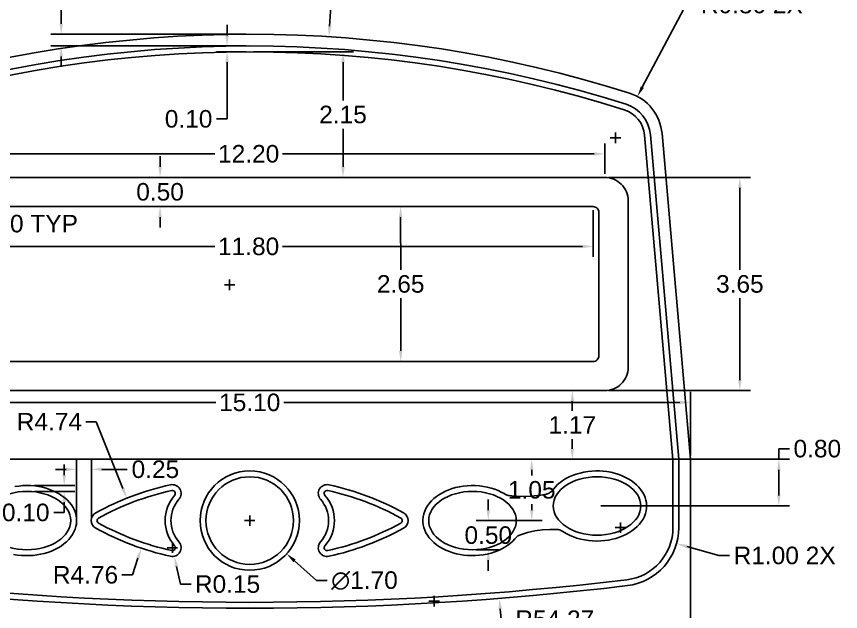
# Model space of a CAD drawing. Header units: centimetres. Extents: x 12.8 to 98, y 2.8 to 68.9.
# Drawn here: x 21.42 to 35.54, y 14.49 to 24.67 of the extents above; entities that cross this region are included whole.
import ezdxf

# ---------------------------------------------------------------- set-up
doc = ezdxf.new("R2010")
doc.units = ezdxf.units.CM
doc.header["$MEASUREMENT"] = 0
doc.header["$PDMODE"] = 2
doc.layers.add('Cotare', color=2, linetype='Continuous', lineweight=0)
doc.layers.add('Fata', color=254, linetype='Continuous')
doc.styles.get("Standard").update_dxf_attribs({"font": 'arial.ttf'})
doc.dimstyles.get("Standard").update_dxf_attribs({"dimtxt": 0.3, "dimasz": 0.18, "dimexe": 0.18, "dimexo": 0.0625, "dimgap": 0.09, "dimtad": 0, "dimtih": 1, "dimtoh": 1, "dimzin": 0, "dimdsep": 46, "dimtxsty": 'Standard', "dimcen": 0.09, "dimadec": 0, "dimazin": 0, "dimtfac": 1, "dimtofl": 0, "dimtmove": 0, "dimatfit": 3, "dimfxl": 1, "dimtolj": 1, "dimtzin": 0, "dimarcsym": 0})

# ---------------------------------------------------------------- blocks, each defined once
blk = doc.blocks.new('*D1')
at = {"layer": 'Cotare', "color": 0, "lineweight": -2, "transparency": 16777216}
for p, q in [((19.301, 21.982), (19.301, 22.503)), ((31.501, 21.982), (31.501, 22.503)), ((19.481, 22.323), (24.819, 22.323)), ((31.321, 22.323), (25.983, 22.323))]:
    blk.add_line(p, q, dxfattribs=at)
at = {"layer": 'Cotare', "color": 0, "transparency": 16777216}
for points in [[(19.481, 22.353), (19.481, 22.293), (19.301, 22.323)], [(31.321, 22.353), (31.321, 22.293), (31.501, 22.323)]]:
    blk.add_solid(points, dxfattribs=at)
at = {"layer": 'Defpoints', "color": 0, "transparency": 16777216}
for p in [(19.301, 22.323), (19.301, 21.92), (31.501, 21.92)]:
    blk.add_point(p, dxfattribs=at)
at = {"layer": 'Cotare', "color": 0, "transparency": 16777216, "insert": (25.401, 22.323), "char_height": 0.3, "attachment_point": 5}
blk.add_mtext('\\A1;12.20', dxfattribs=at)
blk = doc.blocks.new('*D2')
at = {"layer": 'Cotare', "color": 0, "lineweight": -2, "transparency": 16777216}
for p, q in [((19.501, 21.357), (19.501, 20.558)), ((31.3, 21.357), (31.3, 20.558)), ((19.681, 20.738), (24.819, 20.738)), ((31.12, 20.738), (25.982, 20.738))]:
    blk.add_line(p, q, dxfattribs=at)
at = {"layer": 'Cotare', "color": 0, "transparency": 16777216}
for points in [[(19.681, 20.768), (19.681, 20.708), (19.501, 20.738)], [(31.12, 20.768), (31.12, 20.708), (31.3, 20.738)]]:
    blk.add_solid(points, dxfattribs=at)
at = {"layer": 'Defpoints', "color": 0, "transparency": 16777216}
for p in [(19.501, 21.42), (31.3, 21.42), (19.501, 20.738)]:
    blk.add_point(p, dxfattribs=at)
at = {"layer": 'Cotare', "color": 0, "transparency": 16777216, "insert": (25.4, 20.738), "char_height": 0.3, "attachment_point": 5}
blk.add_mtext('\\A1;11.80', dxfattribs=at)
blk = doc.blocks.new('*D3')
at = {"layer": 'Cotare', "color": 0, "lineweight": -2, "transparency": 16777216}
for p, q in [((19.411, 21.32), (19.591, 21.32)), ((19.501, 21.23), (19.501, 21.41)), ((20.183, 21.127), (19.77, 21.244)), ((20.363, 21.127), (20.183, 21.127))]:
    blk.add_line(p, q, dxfattribs=at)
blk.add_arc((19.501, 21.32), 0.1, 344.2251, 54.1901, dxfattribs=at)
at = {"layer": 'Cotare', "color": 0, "transparency": 16777216}
blk.add_solid([(19.779, 21.273), (19.762, 21.215), (19.597, 21.293)], dxfattribs=at)
at = {"layer": 'Defpoints', "color": 0, "transparency": 16777216}
for p in [(19.501, 21.32), (19.597, 21.293)]:
    blk.add_point(p, dxfattribs=at)
at = {"layer": 'Cotare', "color": 0, "transparency": 16777216, "insert": (21.452, 21.127), "char_height": 0.3, "attachment_point": 5}
blk.add_mtext('\\A1;R0.10 TYP', dxfattribs=at)
blk = doc.blocks.new('*D5')
at = {"layer": 'Cotare', "color": 0, "lineweight": -2, "transparency": 16777216}
for p, q in [((25.463, 21.42), (28.184, 21.421)), ((28.004, 21.241), (28.005, 20.339)), ((28.005, 18.95), (28.005, 19.852)), ((25.463, 18.77), (28.185, 18.77))]:
    blk.add_line(p, q, dxfattribs=at)
at = {"layer": 'Cotare', "color": 0, "transparency": 16777216}
for points in [[(28.034, 21.241), (27.974, 21.241), (28.004, 21.421)], [(28.035, 18.95), (27.975, 18.95), (28.005, 18.77)]]:
    blk.add_solid(points, dxfattribs=at)
at = {"layer": 'Defpoints', "color": 0, "transparency": 16777216}
for p in [(25.4, 21.42), (25.401, 18.77), (28.005, 18.77)]:
    blk.add_point(p, dxfattribs=at)
at = {"layer": 'Cotare', "color": 0, "transparency": 16777216, "insert": (28.005, 20.095), "char_height": 0.3, "attachment_point": 5}
blk.add_mtext('\\A1;2.65', dxfattribs=at)
blk = doc.blocks.new('*D6')
at = {"layer": 'Cotare', "color": 0, "lineweight": -2, "transparency": 16777216}
for p, q in [((25.463, 18.27), (31.125, 18.27)), ((30.945, 18.09), (30.945, 17.924)), ((30.945, 17.276), (30.945, 17.442)), ((25.463, 17.096), (31.125, 17.096))]:
    blk.add_line(p, q, dxfattribs=at)
at = {"layer": 'Cotare', "color": 0, "transparency": 16777216}
for points in [[(30.915, 18.09), (30.975, 18.09), (30.945, 18.27)], [(30.915, 17.276), (30.975, 17.276), (30.945, 17.096)]]:
    blk.add_solid(points, dxfattribs=at)
at = {"layer": 'Defpoints', "color": 0, "transparency": 16777216}
for p in [(25.401, 18.27), (25.401, 17.096), (30.945, 17.096)]:
    blk.add_point(p, dxfattribs=at)
at = {"layer": 'Cotare', "color": 0, "transparency": 16777216, "insert": (30.945, 17.683), "char_height": 0.3, "attachment_point": 5}
blk.add_mtext('\\A1;1.17', dxfattribs=at)
blk = doc.blocks.new('*D7')
at = {"layer": 'Cotare', "color": 0, "lineweight": -2, "transparency": 16777216}
for p, q in [((31.563, 21.92), (33.995, 21.92)), ((33.815, 21.74), (33.815, 20.338)), ((33.815, 18.45), (33.815, 19.852)), ((31.563, 18.27), (33.995, 18.27))]:
    blk.add_line(p, q, dxfattribs=at)
at = {"layer": 'Cotare', "color": 0, "transparency": 16777216}
for points in [[(33.785, 21.74), (33.845, 21.74), (33.815, 21.92)], [(33.785, 18.45), (33.845, 18.45), (33.815, 18.27)]]:
    blk.add_solid(points, dxfattribs=at)
at = {"layer": 'Defpoints', "color": 0, "transparency": 16777216}
for p in [(31.501, 21.92), (31.501, 18.27), (33.815, 18.27)]:
    blk.add_point(p, dxfattribs=at)
at = {"layer": 'Cotare', "color": 0, "transparency": 16777216, "insert": (33.815, 20.095), "char_height": 0.3, "attachment_point": 5}
blk.add_mtext('\\A1;3.65', dxfattribs=at)
blk = doc.blocks.new('*D8')
at = {"layer": 'Cotare', "color": 0, "lineweight": -2, "transparency": 16777216}
for p, q in [((17.869, 17.159), (17.869, 18.248)), ((32.969, 17.159), (32.969, 18.248)), ((18.049, 18.068), (24.838, 18.068)), ((32.789, 18.068), (26.001, 18.068))]:
    blk.add_line(p, q, dxfattribs=at)
at = {"layer": 'Cotare', "color": 0, "transparency": 16777216}
for points in [[(18.049, 18.098), (18.049, 18.038), (17.869, 18.068)], [(32.789, 18.098), (32.789, 18.038), (32.969, 18.068)]]:
    blk.add_solid(points, dxfattribs=at)
at = {"layer": 'Defpoints', "color": 0, "transparency": 16777216}
for p in [(32.969, 18.068), (17.869, 17.096), (32.969, 17.096)]:
    blk.add_point(p, dxfattribs=at)
at = {"layer": 'Cotare', "color": 0, "transparency": 16777216, "insert": (25.419, 18.068), "char_height": 0.3, "attachment_point": 5}
blk.add_mtext('\\A1;15.10', dxfattribs=at)
blk = doc.blocks.new('*D12')
at = {"layer": 'Cotare', "color": 0, "lineweight": -2, "transparency": 16777216}
for p, q in [((31.769, 15.836), (31.769, 16.016)), ((31.679, 15.926), (31.859, 15.926)), ((33.456, 15.448), (32.904, 15.604)), ((33.636, 15.448), (33.456, 15.448))]:
    blk.add_line(p, q, dxfattribs=at)
at = {"layer": 'Cotare', "color": 0, "transparency": 16777216}
blk.add_solid([(32.912, 15.633), (32.896, 15.575), (32.731, 15.653)], dxfattribs=at)
at = {"layer": 'Defpoints', "color": 0, "transparency": 16777216}
for p in [(31.769, 15.926), (32.731, 15.653)]:
    blk.add_point(p, dxfattribs=at)
at = {"layer": 'Cotare', "color": 0, "transparency": 16777216, "insert": (34.582, 15.448), "char_height": 0.3, "attachment_point": 5}
blk.add_mtext('\\A1;R1.00 2X', dxfattribs=at)
blk = doc.blocks.new('*D13')
at = {"layer": 'Cotare', "color": 0, "lineweight": -2, "transparency": 16777216}
for p, q in [((25.419, 68.729), (25.419, 68.909)), ((25.329, 68.819), (25.509, 68.819)), ((29.724, 14.356), (29.71, 14.536)), ((29.904, 14.356), (29.724, 14.356))]:
    blk.add_line(p, q, dxfattribs=at)
at = {"layer": 'Cotare', "color": 0, "transparency": 16777216}
blk.add_solid([(29.74, 14.538), (29.68, 14.533), (29.696, 14.715)], dxfattribs=at)
at = {"layer": 'Defpoints', "color": 0, "transparency": 16777216}
for p in [(25.419, 68.819), (29.696, 14.715)]:
    blk.add_point(p, dxfattribs=at)
at = {"layer": 'Cotare', "color": 0, "transparency": 16777216, "insert": (30.644, 14.356), "char_height": 0.3, "attachment_point": 5}
blk.add_mtext('\\A1;R54.27', dxfattribs=at)
blk = doc.blocks.new('*D16')
at = {"layer": 'Cotare', "color": 0, "lineweight": -2, "transparency": 16777216}
for p, q in [((22.241, 16.825), (22.241, 17.005)), ((21.732, 16.645), (22.421, 16.645)), ((21.732, 16.544), (22.421, 16.544)), ((22.241, 16.364), (22.241, 16.184)), ((22.241, 16.184), (22.061, 16.184))]:
    blk.add_line(p, q, dxfattribs=at)
at = {"layer": 'Cotare', "color": 0, "transparency": 16777216}
for points in [[(22.211, 16.825), (22.271, 16.825), (22.241, 16.645)], [(22.211, 16.364), (22.271, 16.364), (22.241, 16.544)]]:
    blk.add_solid(points, dxfattribs=at)
at = {"layer": 'Defpoints', "color": 0, "transparency": 16777216}
for p in [(21.669, 16.645), (21.669, 16.544), (22.241, 16.544)]:
    blk.add_point(p, dxfattribs=at)
at = {"layer": 'Cotare', "color": 0, "transparency": 16777216, "insert": (21.582, 16.184), "char_height": 0.3, "attachment_point": 5}
blk.add_mtext('\\A1;0.10', dxfattribs=at)
blk = doc.blocks.new('*D17')
at = {"layer": 'Cotare', "color": 0, "lineweight": -2, "transparency": 16777216}
for p, q in [((22.61, 17.739), (22.79, 17.739)), ((22.79, 17.739), (23.246, 16.595)), ((24.981, 12.023), (25.161, 12.023)), ((25.071, 11.933), (25.071, 12.113))]:
    blk.add_line(p, q, dxfattribs=at)
at = {"layer": 'Cotare', "color": 0, "transparency": 16777216}
blk.add_solid([(23.274, 16.607), (23.218, 16.584), (23.313, 16.428)], dxfattribs=at)
at = {"layer": 'Defpoints', "color": 0, "transparency": 16777216}
for p in [(23.313, 16.428), (25.071, 12.023)]:
    blk.add_point(p, dxfattribs=at)
at = {"layer": 'Cotare', "color": 0, "transparency": 16777216, "insert": (21.987, 17.739), "char_height": 0.3, "attachment_point": 5}
blk.add_mtext('\\A1;R4.74', dxfattribs=at)
blk = doc.blocks.new('*D18')
at = {"layer": 'Cotare', "color": 0, "lineweight": -2, "transparency": 16777216}
for p, q in [((24.094, 15.492), (24.094, 15.672)), ((24.004, 15.582), (24.184, 15.582)), ((24.234, 14.958), (24.167, 15.26)), ((24.414, 14.958), (24.234, 14.958))]:
    blk.add_line(p, q, dxfattribs=at)
at = {"layer": 'Cotare', "color": 0, "transparency": 16777216}
blk.add_solid([(24.196, 15.266), (24.137, 15.253), (24.127, 15.435)], dxfattribs=at)
at = {"layer": 'Defpoints', "color": 0, "transparency": 16777216}
for p in [(24.094, 15.582), (24.127, 15.435)]:
    blk.add_point(p, dxfattribs=at)
at = {"layer": 'Cotare', "color": 0, "transparency": 16777216, "insert": (25.039, 14.958), "char_height": 0.3, "attachment_point": 5}
blk.add_mtext('\\A1;R0.15', dxfattribs=at)
blk = doc.blocks.new('*D19')
at = {"layer": 'Cotare', "color": 0, "lineweight": -2, "transparency": 16777216}
for p, q in [((24.985, 20.082), (25.165, 20.082)), ((25.075, 19.992), (25.075, 20.172)), ((23.409, 15.117), (23.505, 15.403)), ((23.229, 15.117), (23.409, 15.117))]:
    blk.add_line(p, q, dxfattribs=at)
at = {"layer": 'Cotare', "color": 0, "transparency": 16777216}
blk.add_solid([(23.476, 15.412), (23.533, 15.393), (23.562, 15.573)], dxfattribs=at)
at = {"layer": 'Defpoints', "color": 0, "transparency": 16777216}
for p in [(25.075, 20.082), (23.562, 15.573)]:
    blk.add_point(p, dxfattribs=at)
at = {"layer": 'Cotare', "color": 0, "transparency": 16777216, "insert": (22.606, 15.117), "char_height": 0.3, "attachment_point": 5}
blk.add_mtext('\\A1;R4.76', dxfattribs=at)
blk = doc.blocks.new('*D20')
at = {"layer": 'Cotare', "color": 0, "lineweight": -2, "transparency": 16777216}
for p, q in [((25.419, 15.956), (25.419, 16.136)), ((25.329, 16.046), (25.509, 16.046)), ((26.563, 15.018), (26.185, 15.358)), ((26.743, 15.018), (26.563, 15.018))]:
    blk.add_line(p, q, dxfattribs=at)
at = {"layer": 'Cotare', "color": 0, "transparency": 16777216}
blk.add_solid([(26.205, 15.38), (26.165, 15.335), (26.051, 15.478)], dxfattribs=at)
at = {"layer": 'Defpoints', "color": 0, "transparency": 16777216}
for p in [(24.787, 16.615), (26.051, 15.478)]:
    blk.add_point(p, dxfattribs=at)
at = {"layer": 'Cotare', "color": 0, "transparency": 16777216, "insert": (27.385, 15.018), "char_height": 0.3, "attachment_point": 5}
blk.add_mtext('\\A1;∅1.70', dxfattribs=at)
blk = doc.blocks.new('*D31')
at = {"layer": 'Cotare', "color": 0, "lineweight": -2, "transparency": 16777216}
for p, q in [((28.577, 14.577), (28.577, 14.757)), ((28.487, 14.667), (28.667, 14.667)), ((28.592, 4.525), (28.592, 5.02)), ((28.772, 4.525), (28.592, 4.525))]:
    blk.add_line(p, q, dxfattribs=at)
at = {"layer": 'Cotare', "color": 0, "transparency": 16777216}
blk.add_solid([(28.622, 5.02), (28.562, 5.019), (28.591, 5.2)], dxfattribs=at)
at = {"layer": 'Defpoints', "color": 0, "transparency": 16777216}
for p in [(28.577, 14.667), (28.591, 5.2)]:
    blk.add_point(p, dxfattribs=at)
at = {"layer": 'Cotare', "color": 0, "transparency": 16777216, "insert": (29.396, 4.525), "char_height": 0.3, "attachment_point": 5}
blk.add_mtext('\\A1;R9.47', dxfattribs=at)
blk = doc.blocks.new('*D43')
at = {"layer": 'Cotare', "color": 0, "lineweight": -2, "transparency": 16777216}
for p, q in [((29.506, 16.226), (29.506, 16.406)), ((29.298, 16.046), (29.686, 16.046)), ((29.298, 15.546), (29.686, 15.546)), ((29.506, 15.366), (29.506, 15.186))]:
    blk.add_line(p, q, dxfattribs=at)
at = {"layer": 'Cotare', "color": 0, "transparency": 16777216}
for points in [[(29.476, 16.226), (29.536, 16.226), (29.506, 16.046)], [(29.476, 15.366), (29.536, 15.366), (29.506, 15.546)]]:
    blk.add_solid(points, dxfattribs=at)
at = {"layer": 'Defpoints', "color": 0, "transparency": 16777216}
for p in [(29.235, 16.046), (29.506, 16.046), (29.235, 15.546)]:
    blk.add_point(p, dxfattribs=at)
at = {"layer": 'Cotare', "color": 0, "transparency": 16777216, "insert": (29.506, 15.796), "char_height": 0.3, "attachment_point": 5}
blk.add_mtext('\\A1;0.50', dxfattribs=at)
blk = doc.blocks.new('*D44')
at = {"layer": 'Cotare', "color": 0, "lineweight": -2, "transparency": 16777216}
for p, q in [((34.483, 17.096), (34.483, 17.276)), ((34.483, 17.276), (34.663, 17.276)), ((31.431, 17.096), (34.663, 17.096)), ((34.483, 16.476), (34.483, 16.916)), ((31.431, 16.296), (34.663, 16.296))]:
    blk.add_line(p, q, dxfattribs=at)
at = {"layer": 'Cotare', "color": 0, "transparency": 16777216}
for points in [[(34.453, 16.916), (34.513, 16.916), (34.483, 17.096)], [(34.453, 16.476), (34.513, 16.476), (34.483, 16.296)]]:
    blk.add_solid(points, dxfattribs=at)
at = {"layer": 'Defpoints', "color": 0, "transparency": 16777216}
for p in [(31.368, 17.096), (34.483, 17.096), (31.368, 16.296)]:
    blk.add_point(p, dxfattribs=at)
at = {"layer": 'Cotare', "color": 0, "transparency": 16777216, "insert": (35.142, 17.276), "char_height": 0.3, "attachment_point": 5}
blk.add_mtext('\\A1;0.80', dxfattribs=at)
blk = doc.blocks.new('*D45')
at = {"layer": 'Cotare', "color": 0, "lineweight": -2, "transparency": 16777216}
for p, q in [((29.298, 17.096), (30.43, 17.096)), ((30.25, 16.916), (30.25, 16.815)), ((30.25, 16.226), (30.25, 16.328)), ((29.298, 16.046), (30.43, 16.046))]:
    blk.add_line(p, q, dxfattribs=at)
at = {"layer": 'Cotare', "color": 0, "transparency": 16777216}
for points in [[(30.22, 16.916), (30.28, 16.916), (30.25, 17.096)], [(30.22, 16.226), (30.28, 16.226), (30.25, 16.046)]]:
    blk.add_solid(points, dxfattribs=at)
at = {"layer": 'Defpoints', "color": 0, "transparency": 16777216}
for p in [(29.235, 17.096), (30.25, 17.096), (29.235, 16.046)]:
    blk.add_point(p, dxfattribs=at)
at = {"layer": 'Cotare', "color": 0, "transparency": 16777216, "insert": (30.25, 16.571), "char_height": 0.3, "attachment_point": 5}
blk.add_mtext('\\A1;1.05', dxfattribs=at)
blk = doc.blocks.new('*D46')
at = {"layer": 'Cotare', "color": 0, "lineweight": -2, "transparency": 16777216}
for p, q in [((26.853, 25.535), (26.788, 24.507)), ((27.033, 25.535), (26.853, 25.535)), ((25.329, 2.864), (25.509, 2.864)), ((25.419, 2.774), (25.419, 2.954))]:
    blk.add_line(p, q, dxfattribs=at)
at = {"layer": 'Cotare', "color": 0, "transparency": 16777216}
blk.add_solid([(26.758, 24.508), (26.818, 24.505), (26.776, 24.327)], dxfattribs=at)
at = {"layer": 'Defpoints', "color": 0, "transparency": 16777216}
for p in [(26.776, 24.327), (25.419, 2.864)]:
    blk.add_point(p, dxfattribs=at)
at = {"layer": 'Cotare', "color": 0, "transparency": 16777216, "insert": (27.744, 25.535), "char_height": 0.3, "attachment_point": 5}
blk.add_mtext('\\A1;R21.51', dxfattribs=at)
blk = doc.blocks.new('*D47')
at = {"layer": 'Cotare', "color": 0, "lineweight": -2, "transparency": 16777216}
for p, q in [((32.894, 24.877), (32.144, 23.465)), ((33.074, 24.877), (32.894, 24.877)), ((31.595, 22.599), (31.775, 22.599)), ((31.685, 22.509), (31.685, 22.689))]:
    blk.add_line(p, q, dxfattribs=at)
at = {"layer": 'Cotare', "color": 0, "transparency": 16777216}
blk.add_solid([(32.118, 23.479), (32.171, 23.451), (32.06, 23.306)], dxfattribs=at)
at = {"layer": 'Defpoints', "color": 0, "transparency": 16777216}
for p in [(32.06, 23.306), (31.685, 22.599)]:
    blk.add_point(p, dxfattribs=at)
at = {"layer": 'Cotare', "color": 0, "transparency": 16777216, "insert": (34.02, 24.877), "char_height": 0.3, "attachment_point": 5}
blk.add_mtext('\\A1;R0.80 2X', dxfattribs=at)
blk = doc.blocks.new('*D48')
at = {"layer": 'Cotare', "color": 0, "lineweight": -2, "transparency": 16777216}
for p, q in [((22.19, 24.55), (22.19, 25.134)), ((22.19, 25.134), (22.37, 25.134)), ((25.357, 24.37), (22.01, 24.37)), ((25.357, 24.17), (22.01, 24.17)), ((22.19, 23.99), (22.19, 23.81))]:
    blk.add_line(p, q, dxfattribs=at)
at = {"layer": 'Cotare', "color": 0, "transparency": 16777216}
for points in [[(22.16, 24.55), (22.22, 24.55), (22.19, 24.37)], [(22.16, 23.99), (22.22, 23.99), (22.19, 24.17)]]:
    blk.add_solid(points, dxfattribs=at)
at = {"layer": 'Defpoints', "color": 0, "transparency": 16777216}
for p in [(25.419, 24.37), (22.19, 24.17), (25.419, 24.17)]:
    blk.add_point(p, dxfattribs=at)
at = {"layer": 'Cotare', "color": 0, "transparency": 16777216, "insert": (22.849, 25.134), "char_height": 0.3, "attachment_point": 5}
blk.add_mtext('\\A1;0.20', dxfattribs=at)
blk = doc.blocks.new('*D49')
at = {"layer": 'Cotare', "color": 0, "lineweight": -2, "transparency": 16777216}
for p, q in [((25.031, 24.35), (25.031, 24.53)), ((25.357, 24.17), (24.851, 24.17)), ((25.357, 24.07), (24.851, 24.07)), ((25.031, 23.89), (25.031, 22.921)), ((25.031, 22.921), (24.851, 22.921))]:
    blk.add_line(p, q, dxfattribs=at)
at = {"layer": 'Cotare', "color": 0, "transparency": 16777216}
for points in [[(25.001, 24.35), (25.061, 24.35), (25.031, 24.17)], [(25.001, 23.89), (25.061, 23.89), (25.031, 24.07)]]:
    blk.add_solid(points, dxfattribs=at)
at = {"layer": 'Defpoints', "color": 0, "transparency": 16777216}
for p in [(25.419, 24.17), (25.031, 24.07), (25.419, 24.07)]:
    blk.add_point(p, dxfattribs=at)
at = {"layer": 'Cotare', "color": 0, "transparency": 16777216, "insert": (24.372, 22.921), "char_height": 0.3, "attachment_point": 5}
blk.add_mtext('\\A1;0.10', dxfattribs=at)
blk = doc.blocks.new('*D50')
at = {"layer": 'Cotare', "color": 0, "lineweight": -2, "transparency": 16777216}
for p, q in [((22.453, 16.096), (22.453, 17.103)), ((22.706, 16.096), (22.706, 17.103)), ((22.273, 16.923), (22.093, 16.923)), ((22.886, 16.923), (23.322, 16.923))]:
    blk.add_line(p, q, dxfattribs=at)
at = {"layer": 'Cotare', "color": 0, "transparency": 16777216}
for points in [[(22.273, 16.953), (22.273, 16.893), (22.453, 16.923)], [(22.886, 16.953), (22.886, 16.893), (22.706, 16.923)]]:
    blk.add_solid(points, dxfattribs=at)
at = {"layer": 'Defpoints', "color": 0, "transparency": 16777216}
for p in [(22.706, 16.923), (22.453, 16.034), (22.706, 16.034)]:
    blk.add_point(p, dxfattribs=at)
at = {"layer": 'Cotare', "color": 0, "transparency": 16777216, "insert": (23.803, 16.923), "char_height": 0.3, "attachment_point": 5}
blk.add_mtext('\\A1;0.25', dxfattribs=at)
blk = doc.blocks.new('*D54')
at = {"layer": 'Cotare', "color": 0, "lineweight": -2, "transparency": 16777216}
for p, q in [((25.419, 27.074), (25.419, 27.254)), ((25.329, 27.164), (25.509, 27.164)), ((22.863, 3.27), (22.914, 3.75)), ((22.683, 3.27), (22.863, 3.27))]:
    blk.add_line(p, q, dxfattribs=at)
at = {"layer": 'Cotare', "color": 0, "transparency": 16777216}
blk.add_solid([(22.885, 3.753), (22.944, 3.747), (22.934, 3.929)], dxfattribs=at)
at = {"layer": 'Defpoints', "color": 0, "transparency": 16777216}
for p in [(25.419, 27.164), (22.934, 3.929)]:
    blk.add_point(p, dxfattribs=at)
at = {"layer": 'Cotare', "color": 0, "transparency": 16777216, "insert": (21.943, 3.27), "char_height": 0.3, "attachment_point": 5}
blk.add_mtext('\\A1;R23.37', dxfattribs=at)
blk = doc.blocks.new('*D58')
at = {"layer": 'Cotare', "color": 0, "lineweight": -2, "transparency": 16777216}
for p, q in [((25.482, 24.07), (27.197, 24.07)), ((27.017, 23.89), (27.017, 23.238)), ((27.017, 22.1), (27.017, 22.752)), ((25.482, 21.92), (27.197, 21.92))]:
    blk.add_line(p, q, dxfattribs=at)
at = {"layer": 'Cotare', "color": 0, "transparency": 16777216}
for points in [[(26.987, 23.89), (27.047, 23.89), (27.017, 24.07)], [(26.987, 22.1), (27.047, 22.1), (27.017, 21.92)]]:
    blk.add_solid(points, dxfattribs=at)
at = {"layer": 'Defpoints', "color": 0, "transparency": 16777216}
for p in [(25.419, 24.07), (25.419, 21.92), (27.017, 21.92)]:
    blk.add_point(p, dxfattribs=at)
at = {"layer": 'Cotare', "color": 0, "transparency": 16777216, "insert": (27.017, 22.995), "char_height": 0.3, "attachment_point": 5}
blk.add_mtext('\\A1;2.15', dxfattribs=at)
blk = doc.blocks.new('*D59')
at = {"layer": 'Cotare', "color": 0, "lineweight": -2, "transparency": 16777216}
for p, q in [((23.884, 22.102), (23.884, 22.282)), ((25.338, 21.92), (23.704, 21.922)), ((25.338, 21.42), (23.703, 21.422)), ((23.883, 21.242), (23.883, 21.062))]:
    blk.add_line(p, q, dxfattribs=at)
at = {"layer": 'Cotare', "color": 0, "transparency": 16777216}
for points in [[(23.854, 22.102), (23.914, 22.102), (23.884, 21.922)], [(23.853, 21.242), (23.913, 21.242), (23.883, 21.422)]]:
    blk.add_solid(points, dxfattribs=at)
at = {"layer": 'Defpoints', "color": 0, "transparency": 16777216}
for p in [(25.401, 21.92), (23.883, 21.422), (25.4, 21.42)]:
    blk.add_point(p, dxfattribs=at)
at = {"layer": 'Cotare', "color": 0, "transparency": 16777216, "insert": (23.883, 21.672), "char_height": 0.3, "attachment_point": 5}
blk.add_mtext('\\A1;0.50', dxfattribs=at)

msp = doc.modelspace()

# ---------------------------------------------------------------- linework, layer by layer
at = {"layer": 'Fata'}
msp.add_line((17.869, 17.096), (32.969, 17.096), dxfattribs=at)
for points in [[(32.969, 17.096), (32.482, 22.669, 0.302805), (31.927, 23.362, 0.15493), (18.912, 23.362, 0.302805), (18.357, 22.669), (17.869, 17.096), (17.869, 11.096, 0.017805), (18.027, 5.396, 0.310576), (18.447, 4.861, 0.152673), (32.392, 4.861, 0.310576), (32.812, 5.396, 0.017805), (32.969, 11.096)], [(32.768, 17.096), (32.282, 22.651, 0.302805), (31.866, 23.171, 0.15493), (18.972, 23.171, 0.302805), (18.556, 22.651), (18.07, 17.096), (18.07, 15.926, 0.37964), (18.951, 14.933, 0.059807), (31.888, 14.933, 0.379744), (32.769, 15.927)], [(32.668, 17.092), (32.183, 22.643, 0.302805), (31.836, 23.076, 0.15493), (19.002, 23.076, 0.302805), (18.656, 22.643), (18.17, 17.092), (18.17, 15.926, 0.37964), (18.963, 15.033, 0.059807), (31.876, 15.033, 0.379744), (32.669, 15.926)], [(31.901, 21.52, 0.414214), (31.501, 21.92), (19.301, 21.92, 0.414214), (18.901, 21.52), (18.901, 18.67, 0.414214), (19.301, 18.27), (31.501, 18.27, 0.414214), (31.901, 18.67)], [(19.401, 21.32), (19.401, 18.87, 0.414214), (19.501, 18.77), (31.301, 18.77, 0.414214), (31.401, 18.87), (31.401, 21.32, 0.417916), (31.3, 21.42), (19.501, 21.42, 0.414214)], [(22.783, 16.178, 0.59107), (22.783, 15.915, 0.072189), (24.062, 15.435, 0.723774), (24.207, 15.681, -0.376778), (24.207, 16.412, 0.723693), (24.062, 16.658, 0.072405)], [(28.056, 15.915, 0.59107), (28.055, 16.178, 0.072189), (26.776, 16.658, 0.723774), (26.631, 16.412, -0.376778), (26.631, 15.681, 0.723693), (26.776, 15.435, 0.072405)], [(22.831, 16.09, 0.59107), (22.831, 16.003, 0.072189), (24.084, 15.533, 0.723774), (24.132, 15.615, -0.376778), (24.132, 16.478, 0.723693), (24.084, 16.56, 0.072405)], [(28.007, 16.003, 0.59107), (28.007, 16.09, 0.072189), (26.755, 16.56, 0.723774), (26.707, 16.478, -0.376778), (26.707, 15.615, 0.723693), (26.755, 15.533, 0.072405)]]:
    msp.add_lwpolyline(points, format="xyb", close=True, dxfattribs=at)
msp.add_lwpolyline([(30.686, 15.893), (30.558, 15.895), (30.43, 15.888), (30.302, 15.87), (30.177, 15.841), (30.056, 15.804), (30.041, 15.798), (30.027, 15.791), (30.013, 15.783), (30, 15.774), (29.988, 15.763), (29.977, 15.752), (29.961, 15.734), (29.925, 15.696), (29.885, 15.659), (29.839, 15.624), (29.789, 15.592), (29.735, 15.561), (29.678, 15.534), (29.617, 15.51), (29.553, 15.49), (29.487, 15.473), (29.42, 15.461), (29.353, 15.452), (29.285, 15.447), (29.218, 15.447), (29.152, 15.449), (29.088, 15.455), (29.026, 15.465), (28.963, 15.478), (28.901, 15.495), (28.839, 15.515), (28.78, 15.54), (28.723, 15.567), (28.669, 15.599), (28.619, 15.633), (28.573, 15.67), (28.532, 15.709), (28.495, 15.751), (28.464, 15.794), (28.438, 15.838), (28.418, 15.882), (28.402, 15.927), (28.392, 15.971), (28.386, 16.017), (28.385, 16.064), (28.39, 16.111), (28.4, 16.159), (28.416, 16.206), (28.437, 16.253), (28.464, 16.299), (28.496, 16.342), (28.533, 16.384), (28.574, 16.423), (28.619, 16.46), (28.668, 16.493), (28.719, 16.523), (28.772, 16.55), (28.828, 16.573), (28.885, 16.593), (28.946, 16.611), (29.01, 16.625), (29.076, 16.636), (29.144, 16.643), (29.214, 16.646), (29.283, 16.645), (29.353, 16.641), (29.422, 16.632), (29.489, 16.619), (29.553, 16.603), (29.615, 16.583), (29.674, 16.56), (29.729, 16.535), (29.78, 16.507), (29.802, 16.494), (29.816, 16.487), (29.831, 16.481), (29.847, 16.477), (29.862, 16.474), (29.911, 16.468), (30.076, 16.46), (30.242, 16.465), (30.407, 16.484), (30.501, 16.5), (30.516, 16.505), (30.531, 16.51), (30.546, 16.517), (30.56, 16.525), (30.573, 16.533), (30.586, 16.543), (30.597, 16.554), (30.608, 16.566), (30.622, 16.584), (30.655, 16.623), (30.693, 16.661), (30.736, 16.697), (30.783, 16.732), (30.835, 16.764), (30.891, 16.793), (30.95, 16.819), (31.013, 16.841), (31.077, 16.86), (31.143, 16.875), (31.211, 16.886), (31.278, 16.893), (31.345, 16.896), (31.411, 16.896), (31.476, 16.892), (31.539, 16.884), (31.602, 16.873), (31.665, 16.859), (31.727, 16.84), (31.788, 16.818), (31.846, 16.792), (31.902, 16.763), (31.955, 16.731), (32.003, 16.695), (32.047, 16.657), (32.087, 16.617), (32.121, 16.575), (32.15, 16.531), (32.174, 16.487), (32.192, 16.443), (32.206, 16.398), (32.214, 16.354), (32.218, 16.307), (32.217, 16.26), (32.21, 16.213), (32.198, 16.165), (32.18, 16.118), (32.156, 16.072), (32.127, 16.027), (32.093, 15.983), (32.055, 15.943), (32.012, 15.904), (31.965, 15.869), (31.915, 15.837), (31.862, 15.808), (31.808, 15.783), (31.752, 15.761), (31.693, 15.742), (31.632, 15.726), (31.567, 15.713), (31.5, 15.704), (31.432, 15.698), (31.363, 15.696), (31.293, 15.699), (31.223, 15.705), (31.155, 15.716), (31.089, 15.73), (31.024, 15.748), (30.963, 15.769), (30.906, 15.793), (30.852, 15.82), (30.802, 15.849), (30.776, 15.865), (30.762, 15.873), (30.748, 15.879), (30.733, 15.885), (30.717, 15.889), (30.701, 15.892)], close=True, dxfattribs=at)
msp.add_lwpolyline([(21.375, 15.468), (21.443, 15.457), (21.51, 15.45), (21.578, 15.447), (21.644, 15.447), (21.709, 15.451), (21.773, 15.458), (21.835, 15.469), (21.898, 15.484), (21.96, 15.502), (22.021, 15.524), (22.079, 15.549), (22.135, 15.578), (22.188, 15.611), (22.236, 15.646), (22.281, 15.684), (22.32, 15.724), (22.355, 15.766), (22.384, 15.809), (22.408, 15.854), (22.427, 15.898), (22.441, 15.943), (22.449, 15.987), (22.453, 16.034), (22.452, 16.081), (22.445, 16.128), (22.433, 16.176), (22.416, 16.223), (22.392, 16.27), (22.364, 16.315), (22.33, 16.358), (22.292, 16.399), (22.249, 16.437), (22.202, 16.472), (22.153, 16.504), (22.1, 16.533), (22.046, 16.558), (21.991, 16.581), (21.932, 16.6), (21.87, 16.616), (21.805, 16.629), (21.738, 16.639), (21.669, 16.645), (21.6, 16.646), (21.53, 16.644), (21.461, 16.638), (21.393, 16.628)], dxfattribs=at)
for radius in [0.85, 0.75]:
    msp.add_circle((25.419, 16.046), radius, dxfattribs=at)
at = {"layer": 'Fata', "extrusion": (0, 0, -1)}
for centre in [(31.368, 16.296), (29.235, 16.046)]:
    msp.add_ellipse(centre, major_axis=(0.75, 0), ratio=0.666667, dxfattribs=at)
at = {"layer": 'Fata'}
msp.add_ellipse((21.603, 16.046), major_axis=(-0.75, 0), ratio=0.666667, dxfattribs=at)

# ---------------------------------------------------------------- dimensions: what is measured, and where the dimension line sits
at = {"layer": 'Cotare'}
dim = msp.add_radius_dim(center=(25.419, 68.819), mpoint=(29.696, 14.715), dimstyle='Standard', dxfattribs=at)
dim.commit()
dim.dimension.update_dxf_attribs({"geometry": '*D13', "text_midpoint": (30.644, 14.356)})
for center, mpoint, picture, middle in [((25.419, 27.164), (22.934, 3.929), '*D54', (21.943, 3.27)), ((25.419, 2.864), (26.776, 24.327), '*D46', (27.744, 25.535)), ((25.075, 20.082), (23.562, 15.573), '*D19', (22.606, 15.117)), ((25.071, 12.023), (23.313, 16.428), '*D17', (21.987, 17.739)), ((24.094, 15.582), (24.127, 15.435), '*D18', (25.039, 14.958)), ((28.577, 14.667), (28.591, 5.2), '*D31', (29.396, 4.525))]:
    dim = msp.add_radius_dim(center=center, mpoint=mpoint, dimstyle='Standard', dxfattribs=at)
    dim.commit()
    dim.dimension.update_dxf_attribs({"geometry": picture, "text_midpoint": middle, "dimtype": 164})
for base, p1, p2, picture, middle in [((22.19, 24.17), (25.419, 24.37), (25.419, 24.17), '*D48', (22.849, 25.134)), ((25.031, 24.07), (25.419, 24.17), (25.419, 24.07), '*D49', (24.372, 22.921)), ((30.945, 17.096), (25.401, 18.27), (25.401, 17.096), '*D6', (30.945, 17.683))]:
    dim = msp.add_linear_dim(base=base, p1=p1, p2=p2, angle=90, dimstyle='Standard', dxfattribs=at)
    dim.commit()
    dim.dimension.update_dxf_attribs({"geometry": picture, "text_midpoint": middle, "dimtype": 160})
for center, mpoint, text, picture, middle in [((31.685, 22.599), (32.06, 23.306), '<> 2X', '*D47', (34.02, 24.877)), ((19.501, 21.32), (19.597, 21.293), '<> TYP', '*D3', (21.452, 21.127)), ((31.769, 15.926), (32.731, 15.653), '<> 2X', '*D12', (34.582, 15.448))]:
    dim = msp.add_radius_dim(center=center, mpoint=mpoint, text=text, dimstyle='Standard', dxfattribs=at)
    dim.commit()
    dim.dimension.update_dxf_attribs({"geometry": picture, "text_midpoint": middle, "dimtype": 164})
for base, p1, p2, picture, middle in [((27.017, 21.92), (25.419, 24.07), (25.419, 21.92), '*D58', (27.017, 22.995)), ((33.815, 18.27), (31.501, 21.92), (31.501, 18.27), '*D7', (33.815, 20.095)), ((34.483, 17.096), (31.368, 16.296), (31.368, 17.096), '*D44', (35.142, 17.276)), ((30.25, 17.096), (29.235, 16.046), (29.235, 17.096), '*D45', (30.25, 16.571)), ((22.241, 16.544), (21.669, 16.645), (21.669, 16.544), '*D16', (21.582, 16.184)), ((29.506, 16.046), (29.235, 15.546), (29.235, 16.046), '*D43', (29.506, 15.796))]:
    dim = msp.add_linear_dim(base=base, p1=p1, p2=p2, angle=90, dimstyle='Standard', dxfattribs=at)
    dim.commit()
    dim.dimension.update_dxf_attribs({"geometry": picture, "text_midpoint": middle})
for base, p1, p2, picture, middle in [((19.301, 22.323), (31.501, 21.92), (19.301, 21.92), '*D1', (25.401, 22.323)), ((19.501, 20.738), (31.3, 21.42), (19.501, 21.42), '*D2', (25.4, 20.738))]:
    dim = msp.add_linear_dim(base=base, p1=p1, p2=p2, dimstyle='Standard', dxfattribs=at)
    dim.commit()
    dim.dimension.update_dxf_attribs({"geometry": picture, "text_midpoint": middle})
for p1, p2, distance, picture, middle in [((25.401, 21.92), (25.4, 21.42), -1.517, '*D59', (23.883, 21.672)), ((25.4, 21.42), (25.401, 18.77), 2.604, '*D5', (28.005, 20.095))]:
    dim = msp.add_aligned_dim(p1=p1, p2=p2, distance=distance, dimstyle='Standard', dxfattribs=at)
    dim.commit()
    dim.dimension.update_dxf_attribs({"geometry": picture, "text_midpoint": middle})
for base, p1, p2, picture, middle in [((32.969, 18.068), (17.869, 17.096), (32.969, 17.096), '*D8', (25.419, 18.068)), ((22.706, 16.923), (22.453, 16.034), (22.706, 16.034), '*D50', (23.803, 16.923))]:
    dim = msp.add_linear_dim(base=base, p1=p1, p2=p2, dimstyle='Standard', dxfattribs=at)
    dim.commit()
    dim.dimension.update_dxf_attribs({"geometry": picture, "text_midpoint": middle, "dimtype": 160})
dim = msp.add_diameter_dim_2p(p1=(24.787, 16.615), p2=(26.051, 15.478), dimstyle='Standard', dxfattribs=at)
dim.commit()
dim.dimension.update_dxf_attribs({"geometry": '*D20', "text_midpoint": (27.385, 15.018), "dimtype": 163})

doc.saveas('drawing.dxf')
